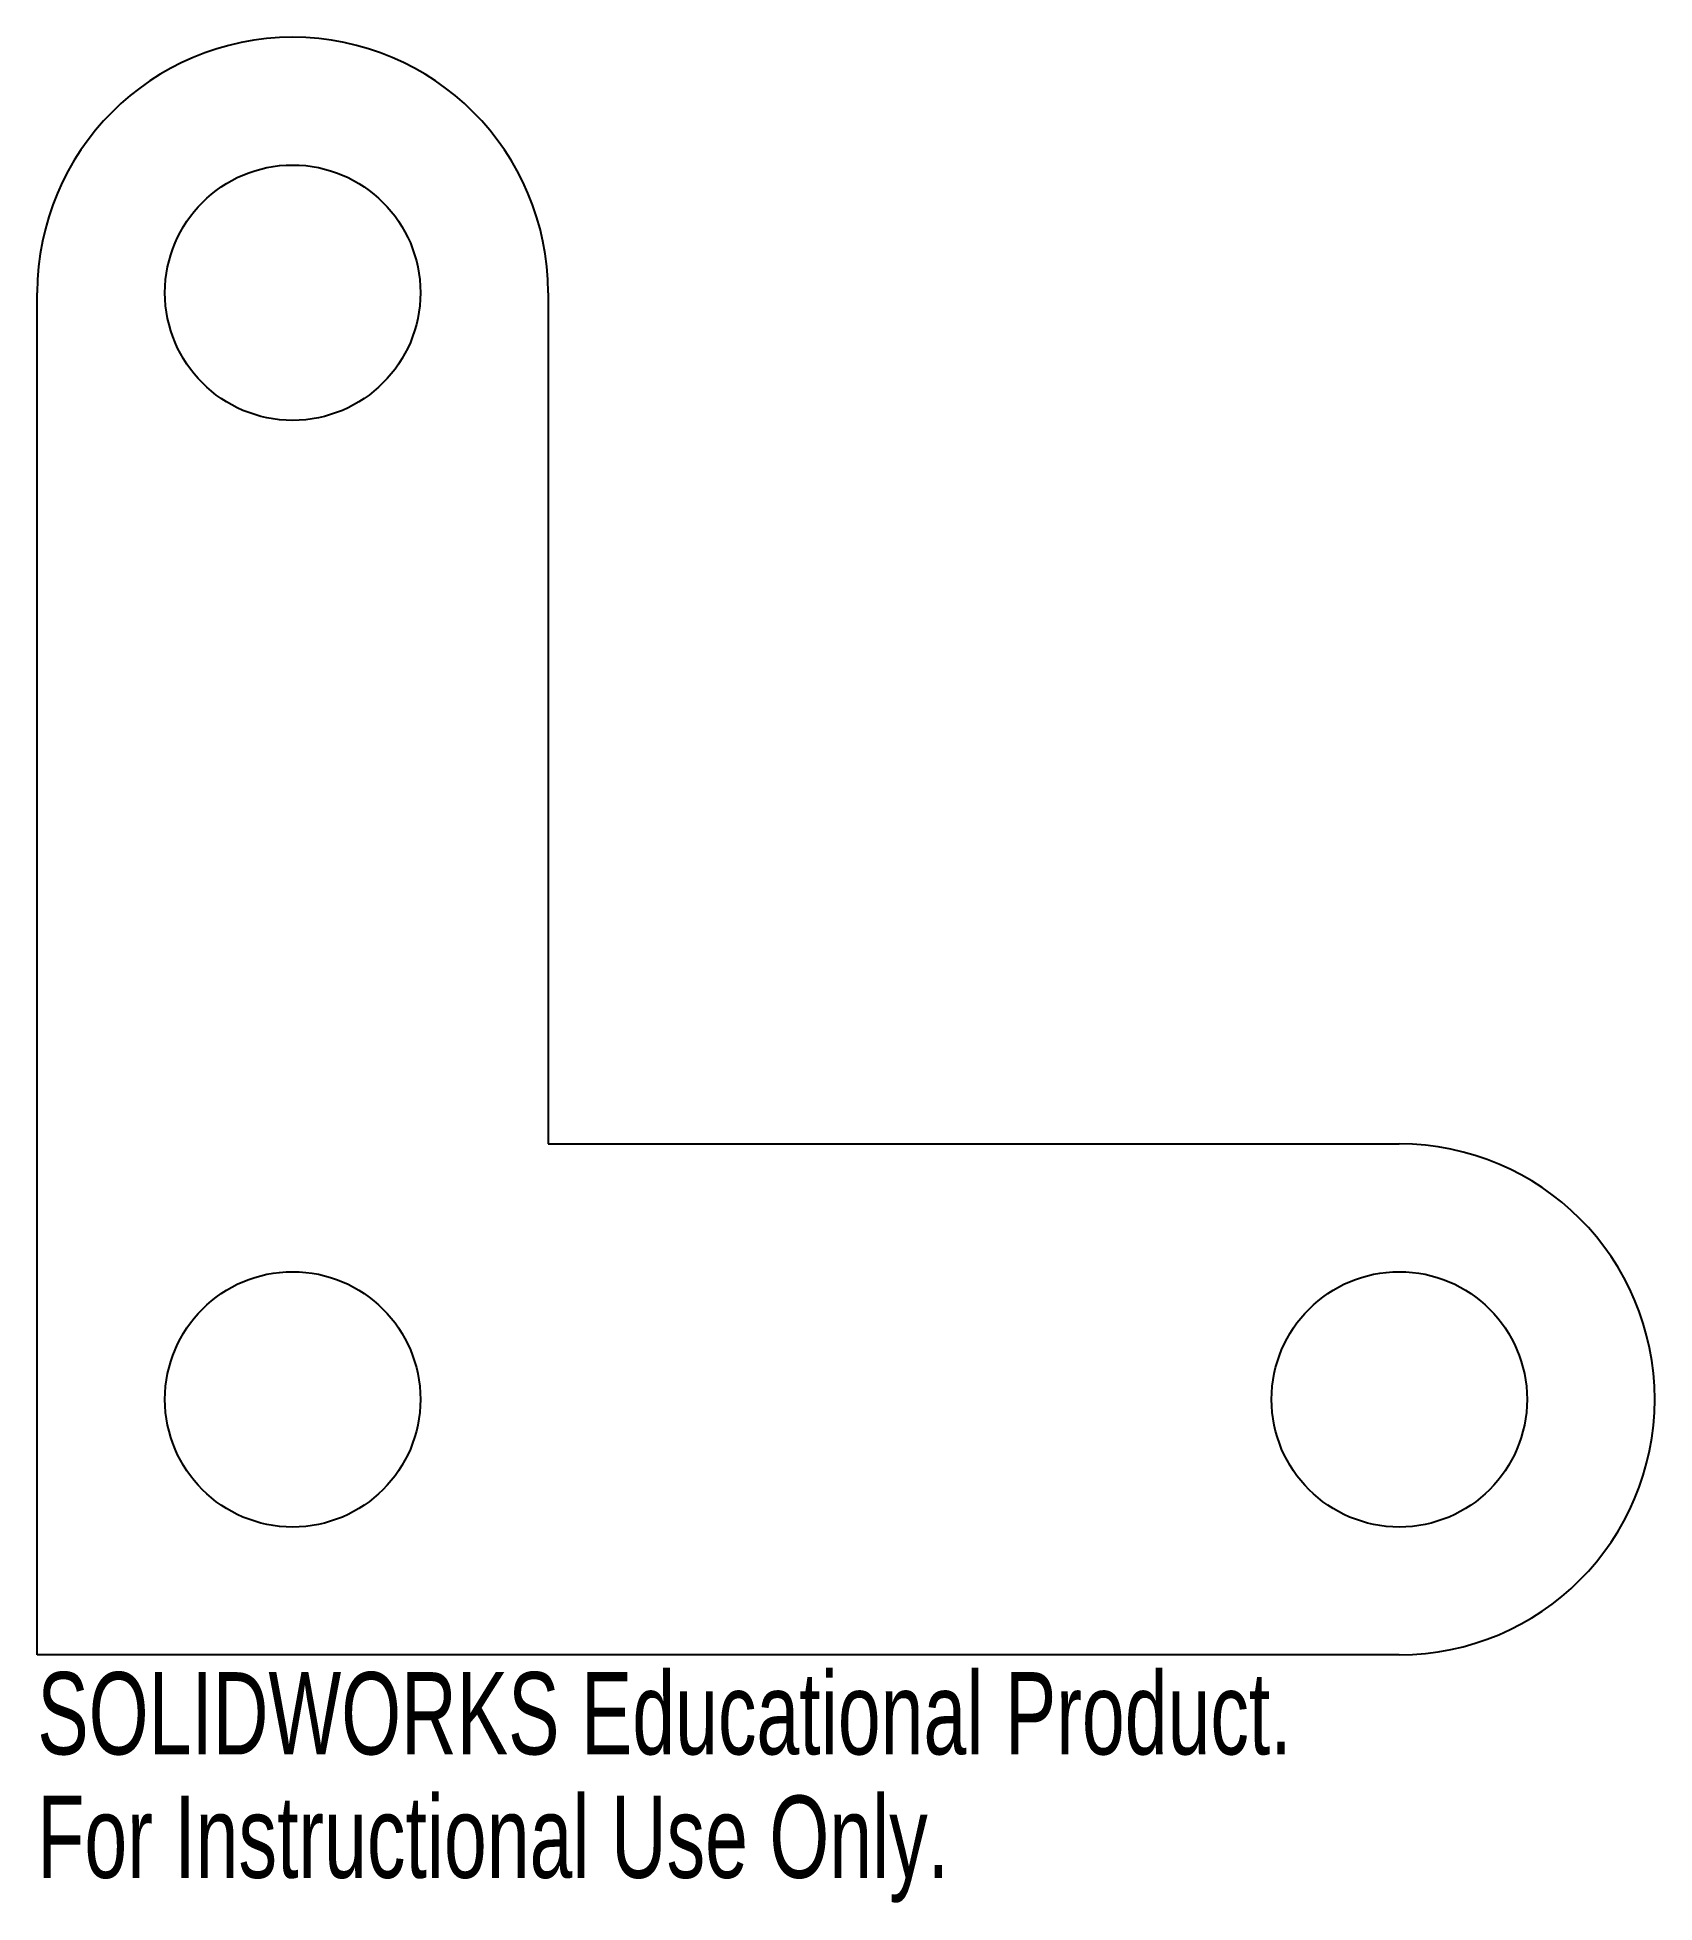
# Model space of a CAD drawing. Header units: millimetres. Extents: x 0 to 9.5, y -1.5 to 9.5.
import ezdxf

# ---------------------------------------------------------------- set-up
doc = ezdxf.new("R2010")
doc.units = ezdxf.units.MM
doc.styles.add('SLDTEXTSTYLE0', font='TXT', dxfattribs={"width": 0.7})

msp = doc.modelspace()

# ---------------------------------------------------------------- linework, layer by layer
at = {"color": 7, "linetype": 'Continuous'}
for p, q in [((0, 0), (0, 8)), ((3, 8), (3, 3)), ((3, 3), (8, 3)), ((8, 0), (0, 0))]:
    msp.add_line(p, q, dxfattribs=at)
for centre in [(1.5, 8), (1.5, 1.5), (8, 1.5)]:
    msp.add_circle(centre, 0.75, dxfattribs=at)
for centre, start, end in [((1.5, 8), 0, 180), ((8, 1.5), 270, 90)]:
    msp.add_arc(centre, 1.5, start, end, dxfattribs=at)

# ---------------------------------------------------------------- texts
at = {"color": 7, "linetype": 'Continuous', "char_height": 0.48336, "attachment_point": 1, "style": 'SLDTEXTSTYLE0'}
for s, insert in [('SOLIDWORKS Educational Product.', (0, -0.102)), ('For Instructional Use Only.', (0, -0.827))]:
    msp.add_mtext(s, dxfattribs=dict(at, insert=insert))

doc.saveas('drawing.dxf')
